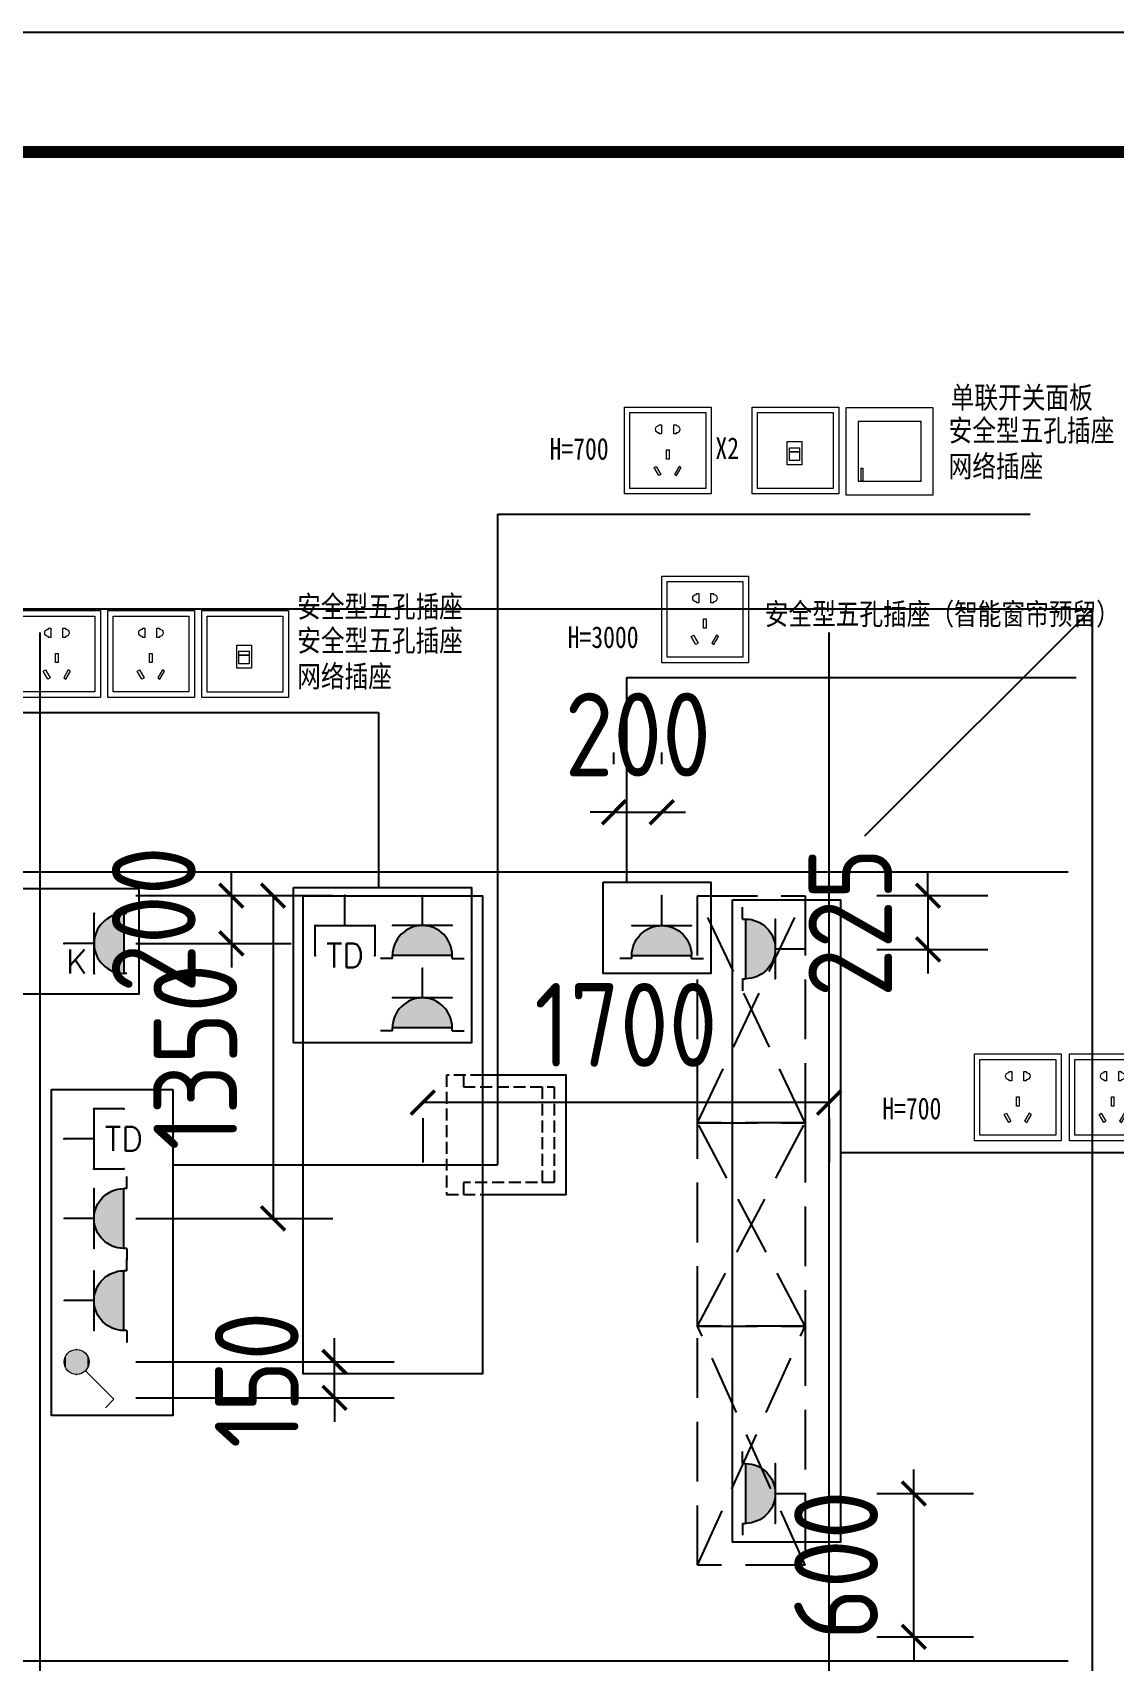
# Model space of a CAD drawing. Extents: x -29700 to 0, y 0 to 131000.
# Drawn here: x -14431 to -9905, y 124188 to 131000 of the extents above; entities that cross this region are included whole.
import ezdxf
from ezdxf.enums import TextEntityAlignment as Align

# ---------------------------------------------------------------- set-up
doc = ezdxf.new("R2010")
doc.units = 0
doc.header["$LTSCALE"] = 1000
doc.header["$MEASUREMENT"] = 0
doc.linetypes.add('A户型二层平面图$0$DASH', pattern=[0.35, 0.25, -0.1])
doc.linetypes.add('HJ户型(跃上)4F$0$DASH', pattern=[0.35, 0.25, -0.1])
doc.layers.get('0').update_dxf_attribs({"linetype": 'CONTINUOUS'})
doc.layers.get('Defpoints').update_dxf_attribs({"linetype": 'CONTINUOUS'})
for name, color, linetype in [('A户型二层平面图$0$A-澳创家具', 55, 'CONTINUOUS'), ('DOTE', 1, 'CONTINUOUS'), ('EQUIP-插座', 3, 'CONTINUOUS'), ('EQUIP-通讯', 3, 'CONTINUOUS'), ('HJ户型(跃上)4F$0$1-101活动家具', 34, 'CONTINUOUS'), ('HJ户型(跃上)4F$0$1-104到顶固定家具', 55, 'CONTINUOUS'), ('TEL_TEXT', 7, 'CONTINUOUS'), ('TK', 4, 'CONTINUOUS'), ('家具', 8, 'CONTINUOUS')]:
    doc.layers.add(name, color=color, linetype=linetype)
for name, color, linetype, lineweight in [('EQUIP-照明', 3, 'CONTINUOUS', 15), ('PS-FNO(图纸空间编号）', 7, 'CONTINUOUS', 15), ('TK-图框', 3, 'CONTINUOUS', 15), ('TK-引注', 50, 'CONTINUOUS', 15)]:
    doc.layers.add(name, color=color, linetype=linetype, lineweight=lineweight)
doc.styles.add('_TEL_DIM', font='SIMPLEX', dxfattribs={"width": 0.8, "height": 3.5, "bigfont": 'HZTXT'})
doc.styles.add('HZTXT1', font='romans.shx', dxfattribs={"width": 0.7, "bigfont": 'GBHZFS.SHX'})
doc.styles.get("Standard").update_dxf_attribs({"font": 'gbenor.shx', "bigfont": 'gbcbig.shx'})
doc.styles.add('宋体', font='', dxfattribs={"width": 0.75})
doc.styles.get('宋体').set_extended_font_data('SimSun')
doc.dimstyles.get("Standard").update_dxf_attribs({"dimscale": 100, "dimtxt": 3.5, "dimasz": 1, "dimexe": 2.5, "dimexo": 3, "dimgap": 1.5, "dimtad": 1, "dimdec": 0, "dimzin": 0, "dimdsep": 46, "dimtxsty": 'Standard', "dimblk": 'ARCHTICK', "dimcen": 0.09, "dimclrd": 3, "dimclre": 3, "dimclrt": 2, "dimadec": 0, "dimazin": 0, "dimtfac": 1, "dimtdec": 0, "dimtix": 1, "dimtmove": 2, "dimatfit": 3, "dimfxl": 1, "dimtolj": 1, "dimtzin": 0, "dimarcsym": 0})

# ---------------------------------------------------------------- blocks, each defined once
blk = doc.blocks.new('*U28')
at = {"layer": 'A户型二层平面图$0$A-澳创家具', "color": 8}
blk.add_lwpolyline([(-250, 0), (500, 0), (500, -2000), (-250, -2000)], close=True, dxfattribs=at)
at = {"layer": 'A户型二层平面图$0$A-澳创家具', "color": 250, "linetype": 'A户型二层平面图$0$DASH', "ltscale": 0.2}
for points in [[(500, -750), (350, -750), (350, -1250), (500, -1250)], [(420, -750), (420, -800), (800, -800), (800, -1200), (420, -1200), (420, -1250)], [(750, -800), (750, -1200)], [(800, -800), (800, -1200)]]:
    blk.add_lwpolyline(points, dxfattribs=at)
at = {"layer": 'A户型二层平面图$0$A-澳创家具', "color": 8}
blk.add_lwpolyline([(500, -1250), (850, -1250), (850, -750), (500, -750)], dxfattribs=at)
blk = doc.blocks.new('；u；')
at = {"color": 251}
blk.add_line((77976.2, -63348.5), (78926.2, -62398.5), dxfattribs=at)
blk.add_lwpolyline([(69126.2, -74798.5), (64726.2, -74798.5), (64726.2, -62398.5), (78926.2, -62398.5), (78926.2, -74798.5), (74526.2, -74798.5)], dxfattribs=at)
at = {"layer": 'DOTE', "color": 251}
for p, q in [((74526.2, -74698.5), (74526.2, -62498.5)), ((77826.2, -74698.5), (77826.2, -62498.5)), ((64826.2, -63498.5), (78826.2, -63498.5)), ((64826.2, -66798.5), (78826.2, -66798.5))]:
    blk.add_line(p, q, dxfattribs=at)
at = {"layer": 'HJ户型(跃上)4F$0$1-101活动家具', "color": 251, "linetype": 'HJ户型(跃上)4F$0$DASH', "elevation": 0}
for points in [[(77726.2, -64548.5), (77276.2, -64548.5), (77276.2, -63598.5), (77726.2, -63598.5)], [(77726.2, -65398.5), (77276.2, -65398.5), (77276.2, -64548.5), (77726.2, -64548.5)]]:
    blk.add_lwpolyline(points, close=True, dxfattribs=at)
at = {"layer": 'HJ户型(跃上)4F$0$1-101活动家具', "color": 251, "linetype": 'HJ户型(跃上)4F$0$DASH'}
for points in [[(77726.2, -64548.5), (77276.2, -64548.5)], [(77726.2, -65398.5), (77276.2, -65398.5)]]:
    blk.add_lwpolyline(points, dxfattribs=at)
blk.add_lwpolyline([(77726.2, -66398.5), (77276.2, -66398.5), (77276.2, -65398.5), (77726.2, -65398.5)], close=True, dxfattribs=at)
at = {"layer": 'HJ户型(跃上)4F$0$1-104到顶固定家具', "color": 251, "linetype": 'HJ户型(跃上)4F$0$DASH'}
for p, q in [((77276.2, -64548.5), (77726.2, -63598.5)), ((77726.2, -64548.5), (77276.2, -63598.5)), ((77276.2, -65398.5), (77726.2, -64548.5)), ((77726.2, -65398.5), (77276.2, -64548.5)), ((77276.2, -66398.5), (77726.2, -65398.5)), ((77726.2, -66398.5), (77276.2, -65398.5))]:
    blk.add_line(p, q, dxfattribs=at)
at = {"layer": '家具', "color": 251, "rotation": 359.9999943370795}
blk.add_blockref('*U28', (75876.2, -63598.5), dxfattribs=at)
blk = doc.blocks.new('_ArchTick')
at = {"color": 0, "linetype": 'ByBlock', "const_width": 0.15}
blk.add_lwpolyline([(-0.5, -0.5), (0.5, 0.5)], dxfattribs=at)
blk = doc.blocks.new('*D65')
at = {"color": 3, "lineweight": -2, "transparency": 16777216}
for p, q in [((-13998.9, 127390.7), (-13175.2, 127390.7)), ((-13425.2, 127390.7), (-13425.2, 126040.7)), ((-13998.9, 126040.7), (-13175.2, 126040.7))]:
    blk.add_line(p, q, dxfattribs=at)
at = {"layer": 'Defpoints', "color": 0, "transparency": 16777216}
for p in [(-14298.9, 127390.7), (-14298.9, 126040.7), (-13425.2, 126040.7)]:
    blk.add_point(p, dxfattribs=at)
at = {"color": 3, "lineweight": -2, "transparency": 16777216, "xscale": 100, "yscale": 100, "zscale": 100}
for p, rotation in [((-13425.2, 127390.7), 90), ((-13425.2, 126040.7), 270)]:
    blk.add_blockref('_ArchTick', p, dxfattribs=dict(at, rotation=rotation))
at = {"color": 2, "transparency": 16777216, "insert": (-13750.2, 126715.7), "char_height": 350, "attachment_point": 5, "rotation": 90}
blk.add_mtext('\\A1;1350', dxfattribs=at)
blk = doc.blocks.new('$equip$00001240')
for p, q in [((-0.5, 1.05), (-0.7, 1.05)), ((-0.5, 1.05), (-0.5, 1)), ((-0.5, 1), (0.5, 1)), ((0.5, 1.05), (0.7, 1.05)), ((0.5, 1.05), (0.5, 1)), ((-0.5, 0.5), (0.5, 0.5)), ((0, 0.5), (0, 0))]:
    blk.add_line(p, q)
blk.add_arc((0, 1), 0.5, 180, 0)
for points in [[(0.433, 0.75), (-0.433, 0.75), (0.5, 1), (-0.5, 1)], [(0.25, 0.567), (-0.25, 0.567), (0.433, 0.75), (-0.433, 0.75)], [(0, 0.5), (0, 0.5), (0.25, 0.567), (-0.25, 0.567)]]:
    blk.add_solid(points)
at = {"layer": 'EQUIP-照明'}
for p in [(0, 1), (-0.5, 0.5), (0.5, 0.5), (0, 0)]:
    blk.add_point(p, dxfattribs=at)
at = {"layer": 'EQUIP-照明', "flags": 9}
blk.add_attdef('A', (0, 0), '', height=0.00002, dxfattribs=at)
blk = doc.blocks.new('$equip$00002670')
for p, q in [((-0.5, 0.499), (-0.5, 0.999)), ((0.5, 0.999), (0.5, 0.499)), ((0.5, 0.499), (-0.5, 0.499)), ((0, 0.5), (0, 0))]:
    blk.add_line(p, q)
for p in [(-0.5, 0.999), (0.5, 0.999), (-0.5, 0.499), (0.5, 0.499), (0, 0)]:
    blk.add_point(p)
at = {"color": 7, "style": '_TEL_DIM'}
blk.add_attdef('$TEXT$', text='', height=0.4, dxfattribs=at).set_placement((0, 0.999), align=Align.MIDDLE_CENTER)
at = {"color": 7, "style": '_TEL_DIM', "flags": 1}
blk.add_attdef('A', text='', height=0.000025, dxfattribs=at).set_placement((0, 0), align=Align.MIDDLE_CENTER)
blk = doc.blocks.new('*D66')
at = {"color": 3, "lineweight": -2, "transparency": 16777216}
for p, q in [((-10744.5, 124890.7), (-10744.5, 124990.7)), ((-10898.9, 124890.7), (-10494.5, 124890.7)), ((-10744.5, 124290.7), (-10744.5, 124890.7)), ((-10898.9, 124290.7), (-10494.5, 124290.7)), ((-10744.5, 124290.7), (-10744.5, 124190.7))]:
    blk.add_line(p, q, dxfattribs=at)
at = {"layer": 'Defpoints', "color": 0, "transparency": 16777216}
for p in [(-11198.9, 124890.7), (-10744.5, 124890.7), (-11198.9, 124290.7)]:
    blk.add_point(p, dxfattribs=at)
at = {"color": 3, "lineweight": -2, "transparency": 16777216, "xscale": 100, "yscale": 100, "zscale": 100}
for p, rotation in [((-10744.5, 124890.7), 270), ((-10744.5, 124290.7), 90)]:
    blk.add_blockref('_ArchTick', p, dxfattribs=dict(at, rotation=rotation))
at = {"color": 2, "transparency": 16777216, "insert": (-11069.5, 124590.7), "char_height": 350, "attachment_point": 5, "rotation": 90}
blk.add_mtext('\\A1;600', dxfattribs=at)
blk = doc.blocks.new('*D67')
at = {"color": 3, "lineweight": -2, "transparency": 16777216}
for p, q in [((-10685.2, 127390.7), (-10685.2, 127490.7)), ((-10898.9, 127390.7), (-10435.2, 127390.7)), ((-10685.2, 127390.7), (-10685.2, 127165.7)), ((-10898.9, 127165.7), (-10435.2, 127165.7)), ((-10685.2, 127165.7), (-10685.2, 127065.7))]:
    blk.add_line(p, q, dxfattribs=at)
at = {"layer": 'Defpoints', "color": 0, "transparency": 16777216}
for p in [(-11198.9, 127390.7), (-11198.9, 127165.7), (-10685.2, 127165.7)]:
    blk.add_point(p, dxfattribs=at)
at = {"color": 3, "lineweight": -2, "transparency": 16777216, "xscale": 100, "yscale": 100, "zscale": 100}
for p, rotation in [((-10685.2, 127390.7), 270), ((-10685.2, 127165.7), 90)]:
    blk.add_blockref('_ArchTick', p, dxfattribs=dict(at, rotation=rotation))
at = {"color": 2, "transparency": 16777216, "insert": (-11010.2, 127278.2), "char_height": 350, "attachment_point": 5, "rotation": 90}
blk.add_mtext('\\A1;225', dxfattribs=at)
blk = doc.blocks.new('*D71')
at = {"color": 3, "lineweight": -2, "transparency": 16777216}
for p, q in [((-11999, 127940.7), (-11999, 127989.4)), ((-11799, 127940.7), (-11799, 127989.4)), ((-11999, 127739.4), (-12099, 127739.4)), ((-11999, 127739.4), (-11799, 127739.4)), ((-11799, 127739.4), (-11699, 127739.4))]:
    blk.add_line(p, q, dxfattribs=at)
at = {"layer": 'Defpoints', "color": 0, "transparency": 16777216}
for p in [(-11799, 127739.4), (-11999, 127640.7), (-11799, 127640.7)]:
    blk.add_point(p, dxfattribs=at)
at = {"color": 3, "lineweight": -2, "transparency": 16777216, "xscale": 100, "yscale": 100, "zscale": 100}
blk.add_blockref('_ArchTick', (-11999, 127739.4), dxfattribs=at)
at = {"color": 3, "lineweight": -2, "transparency": 16777216, "xscale": 100, "yscale": 100, "zscale": 100, "rotation": 180}
blk.add_blockref('_ArchTick', (-11799, 127739.4), dxfattribs=at)
at = {"color": 2, "transparency": 16777216, "insert": (-11899, 128064.4), "char_height": 350, "attachment_point": 5}
blk.add_mtext('\\A1;200', dxfattribs=at)
blk = doc.blocks.new('*D73')
at = {"color": 3, "lineweight": -2, "transparency": 16777216}
for p, q in [((-13168.3, 125440.6), (-13168.3, 125540.6)), ((-13998.9, 125440.6), (-12918.3, 125440.6)), ((-13168.3, 125290.6), (-13168.3, 125440.6)), ((-13998.9, 125290.6), (-12918.3, 125290.6)), ((-13168.3, 125290.6), (-13168.3, 125190.6))]:
    blk.add_line(p, q, dxfattribs=at)
at = {"layer": 'Defpoints', "color": 0, "transparency": 16777216}
for p in [(-14298.9, 125440.6), (-13168.3, 125440.6), (-14298.9, 125290.6)]:
    blk.add_point(p, dxfattribs=at)
at = {"color": 3, "lineweight": -2, "transparency": 16777216, "xscale": 100, "yscale": 100, "zscale": 100}
for p, rotation in [((-13168.3, 125440.6), 270), ((-13168.3, 125290.6), 90)]:
    blk.add_blockref('_ArchTick', p, dxfattribs=dict(at, rotation=rotation))
at = {"color": 2, "transparency": 16777216, "insert": (-13493.3, 125365.6), "char_height": 350, "attachment_point": 5, "rotation": 90}
blk.add_mtext('\\A1;150', dxfattribs=at)
blk = doc.blocks.new('*D92')
at = {"color": 3, "lineweight": -2, "transparency": 16777216}
for p, q in [((-13599.2, 127390.7), (-13599.2, 127490.7)), ((-13998.9, 127390.7), (-13349.2, 127390.7)), ((-13599.2, 127390.7), (-13599.2, 127190.7)), ((-13998.9, 127190.7), (-13349.2, 127190.7)), ((-13599.2, 127190.7), (-13599.2, 127090.7))]:
    blk.add_line(p, q, dxfattribs=at)
at = {"layer": 'Defpoints', "color": 0, "transparency": 16777216}
for p in [(-14298.9, 127390.7), (-14298.9, 127190.7), (-13599.2, 127190.7)]:
    blk.add_point(p, dxfattribs=at)
at = {"color": 3, "lineweight": -2, "transparency": 16777216, "xscale": 100, "yscale": 100, "zscale": 100}
for p, rotation in [((-13599.2, 127390.7), 270), ((-13599.2, 127190.7), 90)]:
    blk.add_blockref('_ArchTick', p, dxfattribs=dict(at, rotation=rotation))
at = {"color": 2, "transparency": 16777216, "insert": (-13924.2, 127290.7), "char_height": 350, "attachment_point": 5, "rotation": 90}
blk.add_mtext('\\A1;200', dxfattribs=at)
blk = doc.blocks.new('$equip$00001764')
for p, q in [((-0.5, 1.05), (-0.5, 1)), ((-0.5, 1), (0.5, 1)), ((0.5, 1.05), (0.5, 1)), ((0.5, 0.5), (-0.5, 0.5)), ((0, 0.5), (0, 0))]:
    blk.add_line(p, q)
blk.add_arc((0, 1), 0.5, 180, 0)
for p in [(-0.5, 0.5), (0.5, 0.5), (0, 0)]:
    blk.add_point(p)
for points in [[(0.433, 0.75), (-0.433, 0.75), (0.5, 1), (-0.5, 1)], [(0.25, 0.567), (-0.25, 0.567), (0.433, 0.75), (-0.433, 0.75)], [(0, 0.5), (0, 0.5), (0.25, 0.567), (-0.25, 0.567)]]:
    blk.add_solid(points)
at = {"color": 7, "style": '_TEL_DIM'}
blk.add_attdef('$TEXT$', text='', height=0.4, dxfattribs=at).set_placement((0.303, 0.211), align=Align.MIDDLE_CENTER)
at = {"color": 7, "style": '_TEL_DIM', "flags": 1}
blk.add_attdef('A', text='', height=0.00002, dxfattribs=at).set_placement((0, 0), align=Align.MIDDLE_CENTER)
blk = doc.blocks.new('A$C1DE95F60')
at = {"color": 4, "linetype": 'ByBlock'}
blk.add_lwpolyline([(-8, 6), (-8, 0), (-2, 0), (-2, 6)], close=True, dxfattribs=at)
at = {"color": 8, "linetype": 'ByBlock'}
for points in [[(-7.62, 5.62), (-7.62, 0.38), (-2.37, 0.38), (-2.37, 5.62)], [(-4.9, 3.04), (-5.08, 3.04), (-5.08, 2.4), (-4.9, 2.4)], [(-5.93, 1.82), (-5.78, 1.9), (-5.46, 1.35), (-5.61, 1.26)], [(-4.05, 1.82), (-4.2, 1.9), (-4.52, 1.35), (-4.37, 1.26)]]:
    blk.add_lwpolyline(points, close=True, dxfattribs=at)
for points in [[(-5.58, 4.72, 1), (-5.58, 4.21), (-5.58, 4.14), (-5.41, 4.14), (-5.41, 4.78), (-5.58, 4.78)], [(-4.4, 4.72), (-4.4, 4.78), (-4.57, 4.78), (-4.57, 4.14), (-4.4, 4.14), (-4.4, 4.21, 1)]]:
    blk.add_lwpolyline(points, format="xyb", close=True, dxfattribs=at)
blk = doc.blocks.new('A$C5A9A6D21')
at = {"color": 4, "linetype": 'ByBlock'}
for points in [[(6, 6), (6, 0), (0, 0), (0, 6)], [(5.62, 5.62), (5.62, 0.37), (0.37, 0.37), (0.37, 5.62)]]:
    blk.add_lwpolyline(points, close=True, dxfattribs=at)
at = {"color": 8}
blk.add_lwpolyline([(2.43, 3.61), (3.44, 3.61), (3.44, 2.01), (2.43, 2.01)], close=True, dxfattribs=at)
at = {"layer": 'PS-FNO(图纸空间编号）', "color": 8}
for points in [[(2.58, 3.19), (3.29, 3.19), (3.29, 2.31), (2.58, 2.31)], [(2.58, 2.93), (3.29, 2.93), (3.29, 2.89), (2.58, 2.89)]]:
    blk.add_lwpolyline(points, close=True, dxfattribs=at)
blk = doc.blocks.new('*D99')
at = {"color": 3, "lineweight": -2, "transparency": 16777216}
for p, q in [((-11098.9, 126525.3), (-12798.9, 126525.3)), ((-12798.9, 126459.5), (-12798.9, 126275.3)), ((-11098.9, 126459.5), (-11098.9, 126275.3))]:
    blk.add_line(p, q, dxfattribs=at)
at = {"layer": 'Defpoints', "color": 0, "transparency": 16777216}
for p in [(-12798.9, 126759.5), (-11098.9, 126759.5), (-12798.9, 126525.3)]:
    blk.add_point(p, dxfattribs=at)
at = {"color": 3, "lineweight": -2, "transparency": 16777216, "xscale": 100, "yscale": 100, "zscale": 100, "rotation": 180}
blk.add_blockref('_ArchTick', (-12798.9, 126525.3), dxfattribs=at)
at = {"color": 3, "lineweight": -2, "transparency": 16777216, "xscale": 100, "yscale": 100, "zscale": 100}
blk.add_blockref('_ArchTick', (-11098.9, 126525.3), dxfattribs=at)
at = {"color": 2, "transparency": 16777216, "insert": (-11948.9, 126850.3), "char_height": 350, "attachment_point": 5}
blk.add_mtext('\\A1;1700', dxfattribs=at)
blk = doc.blocks.new('A$C0E070EB2')
at = {"color": 4, "linetype": 'ByBlock', "ltscale": 5}
blk.add_lwpolyline([(0, 0), (6.03, 0), (6.03, 6), (0, 6)], close=True, dxfattribs=at)
at = {"color": 8, "linetype": 'ByBlock', "ltscale": 5}
blk.add_lwpolyline([(0.84, 4.94), (0.84, 1.06, 0.414214), (0.97, 0.93), (5.06, 0.93, 0.414214), (5.19, 1.06), (5.19, 4.94, 0.414214), (5.06, 5.07), (0.97, 5.07, 0.414214)], format="xyb", close=True, dxfattribs=at)
blk.add_lwpolyline([(0.84, 0.93), (5.19, 0.93), (5.19, 5.07), (0.84, 5.07)], close=True, dxfattribs=at)
at = {"color": 8}
blk.add_lwpolyline([(1.16, 0.93), (1.04, 0.93), (1.04, 1.83), (1.16, 1.83)], close=True, dxfattribs=at)
blk = doc.blocks.new('$equip$00001962')
for p, q in [((0.147, 0.356), (0.625, 0.833)), ((0.625, 0.833), (0.766, 0.692))]:
    blk.add_line(p, q)
blk.add_circle((0, 0.208), 0.208)
for p in [(0, 0.417), (-0.208, 0.208), (0, 0), (0.208, 0.208)]:
    blk.add_point(p)
for points in [[(-0.18, 0.313), (0.18, 0.313), (-0.208, 0.208), (0.208, 0.208)], [(-0.104, 0.389), (0.104, 0.389), (-0.18, 0.313), (0.18, 0.313)], [(0, 0.417), (0, 0.417), (-0.104, 0.389), (0.104, 0.389)], [(-0.18, 0.104), (0.18, 0.104), (-0.208, 0.208), (0.208, 0.208)], [(-0.104, 0.028), (0.104, 0.028), (-0.18, 0.104), (0.18, 0.104)], [(0, 0), (0, 0), (-0.104, 0.028), (0.104, 0.028)]]:
    blk.add_solid(points)
at = {"layer": 'TEL_TEXT', "style": '_TEL_DIM', "flags": 1}
blk.add_attdef('A', text='', height=0.00002, dxfattribs=at).set_placement((0, 0), align=Align.MIDDLE_CENTER)
blk = doc.blocks.new('*U59')
at = {"color": 3}
blk.add_lwpolyline([(-59400, 0), (0, 0), (0, 42000), (-59400, 42000)], close=True, dxfattribs=at)
at = {"color": 3, "const_width": 100}
blk.add_lwpolyline([(-56900, 1000), (-1000, 1000), (-1000, 41000), (-56900, 41000)], close=True, dxfattribs=at)
at = {"layer": 'TK', "color": 4, "style": 'HZTXT1'}
for tag, height, width, p in [('项目负责1', 400, 0.6, (-4500, 19196)), ('项目负责2', 400, 0.6, (-4500, 18296)), ('专责', 400, 0.6, (-4500, 17396)), ('审定', 400, 0.6, (-4500, 16496)), ('审核', 400, 0.6, (-4500, 15596)), ('校对', 400, 0.6, (-4500, 14696)), ('设计', 400, 0.6, (-4500, 13796)), ('绘图', 400, 0.6, (-4500, 12896)), ('建设单位', 450, 0.6, (-4500, 11050)), ('工号', 400, 0.5, (-5501, 3507)), ('版次', 400, 0.7, (-2138, 3498)), ('阶段', 400, 0.7, (-2138, 2498)), ('比例', 400, 0.7, (-5491, 1513)), ('日期', 400, 0.7, (-2138, 1498))]:
    blk.add_attdef(tag, text='', height=height, dxfattribs=dict(at, width=width)).set_placement(p, align=Align.MIDDLE)
at = {"layer": 'TK', "color": 1, "lineweight": -3, "style": 'HZTXT1', "width": 0.6}
blk.add_attdef('工程名称', text='', height=450, dxfattribs=at).set_placement((-4500, 9050), align=Align.MIDDLE)
at = {"layer": 'TK', "color": 4, "lineweight": -3, "style": 'HZTXT1', "width": 0.6}
blk.add_attdef('子项名称', text='', height=450, dxfattribs=at).set_placement((-4500, 7050), align=Align.MIDDLE)
at = {"layer": 'TK', "color": 1, "lineweight": -3, "style": 'HZTXT1', "width": 0.6}
blk.add_attdef('图名', text='', height=400, dxfattribs=at).set_placement((-4558, 4958), align=Align.MIDDLE_CENTER)
at = {"layer": 'TK', "color": 1, "style": 'HZTXT1', "width": 0.7}
blk.add_attdef('图号', text='', height=400, dxfattribs=at).set_placement((-5491, 2513), align=Align.MIDDLE)

msp = doc.modelspace()

# ---------------------------------------------------------------- linework, layer by layer
at = {"color": 1}
for p, q in [((-12485.7, 128986.5), (-10258.4, 128986.5)), ((-12485.7, 128986.5), (-12485.7, 126264.5)), ((-11944.4, 127447.5), (-11944.4, 128303.5)), ((-11944.4, 128303.5), (-10065.6, 128303.5)), ((-14650.8, 128157.1), (-12983.7, 128157.1)), ((-12983.7, 128157.1), (-12983.7, 127424.3)), ((-11050.9, 126316.2), (-8135.9, 126316.2)), ((-13842.8, 126264.5), (-12485.7, 126264.5))]:
    msp.add_line(p, q, dxfattribs=at)
for points in [[(-14820.8, 127421.2), (-13986.8, 127421.2), (-13986.8, 126978), (-14820.8, 126978)], [(-13339.9, 127424.3), (-12594.4, 127424.3), (-12594.4, 126774.9), (-13339.9, 126774.9)], [(-12044, 127447.5), (-11594, 127447.5), (-11594, 127065.7), (-12044, 127065.7)], [(-11503, 127373.3), (-11050.9, 127373.3), (-11050.9, 124687), (-11503, 124687)], [(-13842.8, 126578.1), (-14352.8, 126578.1), (-14352.8, 125217.6), (-13842.8, 125217.6)]]:
    msp.add_lwpolyline(points, close=True, dxfattribs=at)

# ---------------------------------------------------------------- block references
at = {"color": 0, "xscale": 0.5, "yscale": 0.5, "zscale": 0.5}
msp.add_blockref('*U59', (0, 110000), dxfattribs=at)
at = {"color": 1}
msp.add_blockref('；u；', (-88925.1, 190989.1), dxfattribs=at)
at = {"layer": 'EQUIP-插座', "yscale": 250, "zscale": 250}
for p, xscale, rotation in [((-12800.4, 127390.7), 250, 180), ((-11799.1, 127390.7), -250, 180), ((-11199, 127168), -250, 89.99999999998666), ((-12800.4, 127087.8), 250, 180), ((-14298.9, 126040.7), -250, 270), ((-14298.9, 125697.2), -250, 270), ((-11198.9, 124890.7), -250, 89.99999999998666)]:
    msp.add_blockref('$equip$00001240', p, dxfattribs=dict(at, xscale=xscale, rotation=rotation))
at = {"layer": 'EQUIP-插座'}
ref = msp.add_blockref('$equip$00001764', (-14298.9, 127190.7), dxfattribs=dict(at, xscale=250, yscale=250, zscale=250, rotation=270))
ref.add_attrib('$TEXT$', 'K', dxfattribs={"layer": '0', "color": 7, "height": 100, "style": '_TEL_DIM'}).set_placement((-14246.2, 127114.9), align=Align.MIDDLE_CENTER)
at = {"layer": 'EQUIP-照明', "color": 1, "xscale": 250, "yscale": 250, "zscale": 250, "rotation": 270}
msp.add_blockref('$equip$00001962', (-14298.9, 125440.6), dxfattribs=at)
at = {"layer": 'EQUIP-通讯'}
ref = msp.add_blockref('$equip$00002670', (-13124.3, 127390.7), dxfattribs=dict(at, xscale=250, yscale=250, zscale=250, rotation=180))
ref.add_attrib('$TEXT$', 'TD', dxfattribs={"layer": '0', "color": 7, "height": 100, "style": '_TEL_DIM'}).set_placement((-13124.3, 127140.9), align=Align.MIDDLE_CENTER)
ref = msp.add_blockref('$equip$00002670', (-14298.9, 126373.5), dxfattribs=dict(at, xscale=-250, yscale=250, zscale=250, rotation=270))
ref.add_attrib('$TEXT$', 'TD', dxfattribs={"layer": '0', "color": 7, "height": 100, "style": '_TEL_DIM'}).set_placement((-14049.2, 126373.5), align=Align.MIDDLE_CENTER)
at = {"layer": 'PS-FNO(图纸空间编号）', "color": 0, "linetype": 'ByBlock', "yscale": 60.5}
for name, p, xscale, zscale in [('A$C1DE95F60', (-12076, 129070.9), -60.5, 60.50000000000001), ('A$C5A9A6D21', (-11421.2, 129070.9), 60.5, 60.5), ('A$C1DE95F60', (-11920.3, 128364.4), -60.5, 60.50000000000001), ('A$C1DE95F60', (-14631.2, 128219.9), -60.5, 60.50000000000001), ('A$C1DE95F60', (-14237.9, 128219.9), -60.5, 60.50000000000001), ('A$C5A9A6D21', (-13723.7, 128219.9), 60.5, 60.5), ('A$C1DE95F60', (-10611.4, 126365.8), -60.5, 60.50000000000001), ('A$C1DE95F60', (-10214.6, 126365.8), -60.5, 60.50000000000001)]:
    msp.add_blockref(name, p, dxfattribs=dict(at, xscale=xscale, zscale=zscale))
at = {"layer": 'TK-图框', "xscale": 60.5, "yscale": 60.5, "zscale": 60.5}
msp.add_blockref('A$C0E070EB2', (-11028.2, 129067.3), dxfattribs=at)

# ---------------------------------------------------------------- texts
at = {"layer": 'TK-引注', "style": '宋体', "width": 0.8}
for s, p in [('单联开关面板', (-10590.2, 129428.6)), ('安全型五孔插座 ', (-10599, 129290.9)), ('X2', (-11574.5, 129216.5)), ('网络插座', (-10599, 129141.2)), ('安全型五孔插座 ', (-13324, 128554.4)), ('安全型五孔插座（智能窗帘预留） ', (-11368.2, 128523.3)), ('安全型五孔插座 ', (-13324, 128412.1)), ('网络插座', (-13324, 128262.5))]:
    msp.add_text(s, height=90.75, dxfattribs=at).set_placement(p)
for s, p in [('H=700', (-12268.2, 129259.4)), ('H=3000', (-12192.4, 128471.9)), ('H=700', (-10876.3, 126500.7))]:
    msp.add_text(s, height=90.75, dxfattribs=at).set_placement(p, align=Align.MIDDLE_LEFT)

# ---------------------------------------------------------------- dimensions: what is measured, and where the dimension line sits
for base, p1, p2, angle, picture, middle in [((-11799, 127739.4), (-11999, 127640.7), (-11799, 127640.7), 180, '*D71', (-11899, 128064.4)), ((-13599.2, 127190.7), (-14298.9, 127390.7), (-14298.9, 127190.7), 90, '*D92', (-13924.2, 127290.7)), ((-10685.2, 127165.7), (-11198.9, 127390.7), (-11198.9, 127165.7), 90, '*D67', (-11010.2, 127278.2)), ((-13425.2, 126040.7), (-14298.9, 127390.7), (-14298.9, 126040.7), 90, '*D65', (-13750.2, 126715.7)), ((-13168.3, 125440.6), (-14298.9, 125290.6), (-14298.9, 125440.6), 90, '*D73', (-13493.3, 125365.6)), ((-10744.5, 124890.7), (-11198.9, 124290.7), (-11198.9, 124890.7), 90, '*D66', (-11069.5, 124590.7))]:
    dim = msp.add_linear_dim(base=base, p1=p1, p2=p2, angle=angle, dimstyle='Standard')
    dim.commit()
    dim.dimension.update_dxf_attribs({"geometry": picture, "text_midpoint": middle})
at = {"color": 1}
dim = msp.add_linear_dim(base=(-12798.9, 126525.3), p1=(-11098.9, 126759.5), p2=(-12798.9, 126759.5), dimstyle='Standard', dxfattribs=at)
dim.commit()
dim.dimension.update_dxf_attribs({"geometry": '*D99', "text_midpoint": (-11948.9, 126850.3)})

doc.saveas('drawing.dxf')
